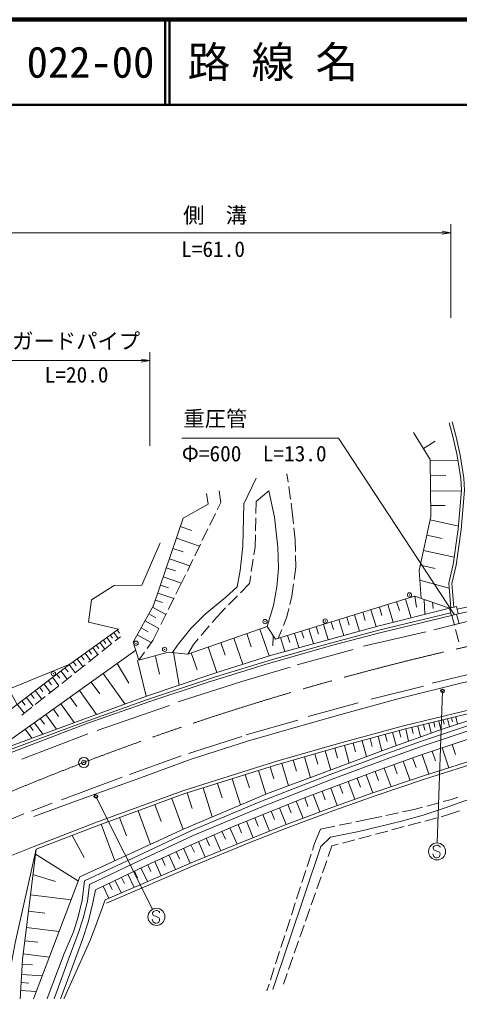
# Model space of a CAD drawing. Units: millimetres at full size, sheet at 1:1000; details may follow other scales. Extents: x 40000 to 680000, y 20000 to 380000.
# Drawn here: x 160681 to 212236, y 266038 to 380000 of the extents above; entities that cross this region are included whole.
import ezdxf
from ezdxf.enums import TextEntityAlignment as Align

# ---------------------------------------------------------------- set-up
doc = ezdxf.new("R2010")
doc.units = ezdxf.units.MM
doc.header["$LTSCALE"] = 1000
doc.header["$PDMODE"] = 32
doc.header["$PDSIZE"] = 500
doc.linetypes.add('CHAIN', pattern=[18.5, 12, -1.5, 3.5, -1.5])
for name, color, linetype, lineweight in [('M-BGD', 7, 'Continuous', 13), ('M-BMK', 2, 'CHAIN', 13), ('M-BMK-ROW', 30, 'Continuous', 13), ('M-BMK-SRVR', 3, 'Continuous', 13), ('M-STR-HTXT', 7, 'Continuous', 13), ('M-STR-STRC', 7, 'Continuous', 13), ('M-TTL', 2, 'Continuous', 140), ('M-TTL-LINE', 7, 'Continuous', 50), ('M-TTL-TXT', 7, 'Continuous', 13)]:
    doc.layers.add(name, color=color, linetype=linetype, lineweight=lineweight)
doc.styles.add('ＭＳ ゴシック', font='')
doc.styles.get('ＭＳ ゴシック').set_extended_font_data('MS Gothic')

# ---------------------------------------------------------------- blocks, each defined once
blk = doc.blocks.new('open_arrow')
at = {"color": 0, "linetype": 'Continuous', "lineweight": -2}
blk.add_lwpolyline([(7.5, 1.25), (0, 0), (7.5, -1.25)], dxfattribs=at)

msp = doc.modelspace()

# ---------------------------------------------------------------- linework, layer by layer
at = {"layer": 'M-BGD'}
for p, q in [((208004, 329698), (209390, 330545)), ((208789, 328294), (212037, 328345)), ((192154, 325754), (192019, 326747)), ((208817, 326493), (210618, 326522)), ((192424, 323772), (192222, 325258)), ((184271, 323377), (184084, 324732)), ((208846, 324693), (212447, 324749)), ((183855, 322523), (184271, 323377)), ((188369, 322064), (188397, 323478)), ((192627, 322283), (192492, 323276)), ((208872, 323002), (210563, 323028)), ((182978, 320726), (183636, 322074)), ((188330, 320064), (188359, 321564)), ((192776, 320884), (192627, 322283)), ((179519, 320546), (180879, 320086)), ((182102, 318928), (182759, 320276)), ((192977, 318988), (192828, 320387)), ((208805, 321320), (212110, 320601)), ((179059, 319186), (181779, 318265)), ((188292, 318150), (188320, 319564)), ((208415, 319528), (210207, 319138)), ((178651, 317980), (179857, 317572)), ((181225, 317130), (181883, 318478)), ((188151, 317241), (188292, 318150)), ((193007, 317638), (192977, 318988)), ((193047, 315787), (193018, 317138)), ((208025, 317736), (211608, 316957)), ((177881, 315706), (178949, 315344)), ((178243, 316774), (180654, 315958)), ((180349, 315332), (181006, 316681)), ((187844, 315265), (188074, 316747)), ((192858, 314341), (193047, 315787)), ((207649, 316008), (209377, 315632)), ((177519, 314637), (179656, 313914)), ((179714, 314030), (180130, 314883)), ((187626, 313862), (187767, 314771)), ((177201, 313699), (178140, 313381)), ((179014, 312630), (179714, 314030)), ((186583, 312794), (187626, 313862)), ((192603, 312399), (192793, 313845)), ((207590, 314256), (211032, 313310)), ((176884, 312760), (178761, 312124)), ((185186, 311362), (186234, 312436)), ((192370, 311427), (192603, 312399)), ((207005, 312374), (207198, 311082)), ((176601, 311926), (177435, 311643)), ((178120, 310841), (178791, 312183)), ((203830, 311412), (204474, 309333)), ((204870, 311733), (205191, 310694)), ((205909, 312055), (206588, 309863)), ((208091, 312004), (208185, 310264)), ((209056, 311676), (209145, 310942)), ((175840, 310302), (176644, 309856)), ((176285, 311107), (177826, 310253)), ((177225, 309053), (177896, 310394)), ((183794, 309936), (184837, 311005)), ((192019, 309968), (192253, 310940)), ((199944, 310209), (200535, 308298)), ((200899, 310505), (201195, 309549)), ((201855, 310800), (202466, 308825)), ((202842, 311106), (203148, 310118)), ((211316, 310132), (211627, 308978)), ((211898, 310277), (212204, 309142)), ((175394, 309498), (177002, 308606)), ((181953, 307768), (182924, 308911)), ((183247, 309292), (183794, 309936)), ((191596, 308934), (192019, 309968)), ((196308, 309084), (196861, 307296)), ((197202, 309360), (197478, 308467)), ((198096, 309637), (198667, 307789)), ((199020, 309923), (199306, 308999)), ((171313, 307842), (171588, 307461)), ((171719, 308135), (172241, 307411)), ((172124, 308427), (172385, 308065)), ((174486, 307861), (176123, 306954)), ((174940, 308680), (175758, 308226)), ((176302, 307206), (177002, 308605)), ((187310, 308002), (187842, 306468)), ((188844, 308534), (189936, 305387)), ((190418, 307719), (190381, 306556)), ((190983, 307436), (191406, 308471)), ((192090, 307779), (192341, 306967)), ((192901, 308030), (193420, 306354)), ((193739, 308289), (193999, 307451)), ((194577, 308548), (195113, 306818)), ((195443, 308816), (195710, 307951)), ((200966, 306515), (208304, 308228)), ((211757, 308495), (212147, 307047)), ((169678, 306662), (169980, 306243)), ((170097, 306965), (170673, 306165)), ((170340, 305900), (171514, 306834)), ((170502, 307257), (170791, 306857)), ((170908, 307550), (171457, 306788)), ((171906, 307145), (172510, 307625)), ((175624, 306249), (176302, 307206)), ((180404, 305608), (181083, 306743)), ((181083, 306743), (181629, 307386)), ((184279, 306951), (184798, 305455)), ((185776, 307470), (186840, 304401)), ((191278, 307527), (191780, 305904)), ((168379, 305725), (169013, 304846)), ((168774, 304656), (169948, 305589)), ((168819, 306043), (169136, 305603)), ((169258, 306360), (169863, 305521)), ((174656, 304883), (175334, 305841)), ((178727, 305777), (179388, 301958)), ((180797, 305744), (181486, 303758)), ((182783, 306433), (183821, 303440)), ((193224, 304334), (199767, 306141)), ((166493, 304362), (167216, 303417)), ((166974, 304712), (167322, 304230)), ((167209, 303411), (168383, 304345)), ((167456, 305060), (168122, 304137)), ((167918, 305393), (168250, 304931)), ((172112, 304480), (173509, 302210)), ((174525, 304852), (175522, 300660)), ((176625, 305334), (177105, 303234)), ((165039, 303250), (165414, 302759)), ((165530, 303626), (166266, 302662)), ((166012, 303994), (166380, 303512)), ((170493, 303322), (173043, 299754)), ((209038, 302176), (214085, 303414)), ((163546, 302110), (164311, 301108)), ((164047, 302492), (164429, 301992)), ((164548, 302875), (165298, 301893)), ((165643, 302167), (166817, 303100)), ((169096, 302323), (170094, 300926)), ((162005, 300932), (162402, 300411)), ((162525, 301330), (163305, 300309)), ((163036, 301720), (163426, 301209)), ((164077, 300922), (165252, 301856)), ((167699, 301325), (169696, 298531)), ((201864, 300329), (208009, 301825)), ((160423, 299723), (161234, 298662)), ((160954, 300129), (161359, 299598)), ((161484, 300534), (162280, 299493)), ((162512, 299678), (163686, 300611)), ((165511, 299760), (167075, 297573)), ((166605, 300542), (167387, 299449)), ((194503, 298273), (200345, 299885)), ((160946, 298433), (162120, 299367)), ((164650, 299145), (165265, 298284)), ((169794, 296654), (178268, 299567)), ((162433, 297560), (163402, 296204)), ((163111, 298044), (163596, 297367)), ((163789, 298529), (165020, 296807)), ((187235, 296123), (193288, 297852)), ((208648, 297487), (208925, 296341)), ((209221, 297625), (209360, 297052)), ((209795, 297764), (210041, 296740)), ((210306, 297887), (210430, 297375)), ((210818, 298011), (211045, 297072)), ((211304, 298128), (211417, 297658)), ((211790, 298245), (212000, 297377)), ((161366, 296797), (162129, 295729)), ((161899, 297178), (162281, 296645)), ((204377, 296414), (204798, 294866)), ((205151, 296625), (205362, 295851)), ((205927, 296831), (206274, 295393)), ((206646, 297004), (206819, 296285)), ((207365, 297177), (207674, 295894)), ((208006, 297332), (208161, 296690)), ((160961, 293289), (168672, 296264)), ((180482, 293927), (186745, 295936)), ((199784, 295165), (200065, 294130)), ((200819, 295447), (201328, 293577)), ((201754, 295701), (202008, 294766)), ((202689, 295955), (203148, 294267)), ((203533, 296185), (203762, 295341)), ((196492, 294244), (197140, 291990)), ((197619, 294568), (197943, 293441)), ((198749, 294884), (199312, 292813)), ((209027, 294231), (209412, 293073)), ((210184, 294617), (210967, 292267)), ((211359, 295009), (211751, 293834)), ((173581, 291496), (179617, 293670)), ((192748, 293168), (193125, 291856)), ((194059, 293545), (194759, 291112)), ((195276, 293894), (195625, 292678)), ((205622, 293040), (206433, 290796)), ((206744, 293446), (207150, 292323)), ((207869, 293845), (208641, 291530)), ((188668, 291942), (189535, 289179)), ((190049, 292375), (190483, 290994)), ((191436, 292791), (192191, 290168)), ((202354, 291855), (202754, 290790)), ((203422, 292245), (204217, 290045)), ((204522, 292643), (204920, 291543)), ((165620, 288521), (172708, 291154)), ((185600, 290979), (186563, 287911)), ((187134, 291461), (187615, 289927)), ((199197, 290668), (199983, 288576)), ((200243, 291061), (200636, 290015)), ((201289, 291455), (202089, 289325)), ((182193, 289910), (183262, 286503)), ((183897, 290445), (184431, 288741)), ((196124, 289513), (196506, 288496)), ((197141, 289896), (197914, 287840)), ((198169, 290282), (198555, 289254)), ((178525, 288680), (179853, 285045)), ((180347, 289331), (180926, 287485)), ((193103, 288353), (193902, 286359)), ((194101, 288753), (194479, 287747)), ((195107, 289131), (195871, 287096)), ((210316, 288303), (211300, 288571)), ((211300, 288571), (212050, 288837)), ((162084, 287181), (164530, 288116)), ((174570, 287236), (176014, 283281)), ((176548, 287958), (177270, 285980)), ((191153, 287572), (191934, 285622)), ((192128, 287963), (192519, 286988)), ((205565, 287094), (206919, 287379)), ((206919, 287379), (207903, 287647)), ((208386, 287778), (209833, 288172)), ((210844, 286737), (212212, 287237)), ((154653, 284190), (161180, 286870)), ((172418, 286450), (173204, 284298)), ((188240, 286405), (188628, 285435)), ((189210, 286794), (189988, 284851)), ((190181, 287183), (190571, 286211)), ((200080, 285937), (201766, 286293)), ((201766, 286293), (203119, 286578)), ((203608, 286681), (205076, 286991)), ((208168, 286021), (209617, 286408)), ((210100, 286538), (210844, 286737)), ((170266, 285664), (171838, 281360)), ((185336, 285232), (186170, 283319)), ((186301, 285629), (186689, 284660)), ((187270, 286017), (188047, 284076)), ((195246, 283384), (195947, 285066)), ((195947, 285066), (197634, 285422)), ((198123, 285525), (199591, 285834)), ((204303, 284987), (205752, 285375)), ((206235, 285504), (207685, 285892)), ((166854, 284352), (168275, 281766)), ((182558, 284021), (182955, 283110)), ((183469, 284418), (184283, 282551)), ((184402, 284825), (184809, 283891)), ((198507, 283437), (199956, 283825)), ((200439, 283954), (201888, 284342)), ((202371, 284471), (203820, 284858)), ((159568, 281902), (162488, 283094)), ((179895, 282832), (180698, 281084)), ((180769, 283234), (181170, 282360)), ((181647, 283624), (182441, 281802)), ((194997, 282611), (195246, 283384)), ((196839, 281854), (197279, 283109)), ((197279, 283109), (198024, 283308)), ((162563, 282163), (167579, 278989)), ((177355, 281663), (177738, 280830)), ((178188, 282047), (178973, 280340)), ((179042, 282439), (179434, 281586)), ((194382, 280708), (194843, 282135)), ((174909, 280525), (175683, 278921)), ((175712, 280908), (176084, 280099)), ((176521, 281280), (177288, 279613)), ((196177, 279966), (196674, 281382)), ((162266, 279775), (164887, 278938)), ((172632, 279426), (172988, 278688)), ((173370, 279782), (174112, 278243)), ((174140, 280153), (174511, 279384)), ((193767, 278805), (194228, 280232)), ((195516, 278079), (196012, 279494)), ((170477, 278387), (171160, 276970)), ((171185, 278728), (171527, 278020)), ((171893, 279070), (172606, 277593)), ((193152, 276902), (193613, 278329)), ((161970, 277387), (166746, 276794)), ((194854, 276192), (195350, 277607)), ((192537, 274999), (192998, 276426)), ((161732, 275467), (163651, 275229)), ((194192, 274304), (194688, 275720)), ((161494, 273548), (165333, 273071)), ((191922, 273096), (192383, 274523)), ((193530, 272417), (194026, 273832)), ((191307, 271192), (191768, 272620)), ((161302, 272004), (162845, 271813)), ((192868, 270530), (193365, 271945)), ((161110, 270461), (164197, 270078)), ((190691, 269289), (191153, 270717)), ((160994, 269245), (162215, 269171)), ((192207, 268642), (192703, 270058)), ((160920, 268024), (163361, 267876)), ((190076, 267386), (190538, 268814)), ((191601, 266915), (192041, 268170)), ((160864, 267094), (161794, 267037)), ((189673, 266138), (189923, 266911)), ((160807, 266163), (162668, 266051))]:
    msp.add_line(p, q, dxfattribs=at)
for points in [[(211549, 311045), (211342, 313871), (211827, 316020), (212428, 320196), (212805, 324827), (212724, 326208), (212300, 328929), (211844, 331050), (211374, 332819)], [(211200, 311019), (210989, 313897), (211483, 316083), (212080, 320235), (212454, 324831), (212376, 326171), (211955, 328866), (211504, 330969), (211036, 332729)], [(207723, 312129), (207517, 315405), (208892, 321722), (208787, 328417), (206859, 331571)], [(188420, 326232), (186972, 323195), (186855, 318264), (186528, 315413), (186177, 313497), (184869, 312282), (182438, 310272), (180756, 308590), (179214, 306650), (178613, 305789)], [(182607, 324419), (182770, 323157), (179849, 321521), (176385, 311286), (174001, 306986), (174656, 304883), (178091, 305841), (180404, 305608), (189705, 308832), (190663, 307337), (206974, 312384), (211076, 310988)], [(188397, 323478), (189904, 324740), (190570, 321655), (190956, 318150), (191026, 315626), (190816, 313488), (190430, 311280), (189705, 308832)], [(166575, 304424), (172277, 308537), (168771, 309355), (169122, 311972), (171786, 313654), (175011, 313678), (177184, 318655)], [(211964, 310861), (217278, 312014), (224798, 313434), (232409, 314775), (236772, 315454), (241059, 316071), (245287, 316555), (248012, 316882)], [(212081, 310323), (217388, 311475), (224897, 312893), (232499, 314232), (236853, 314910), (241130, 315525), (245351, 316008), (248078, 316336)], [(162365, 286554), (166922, 288237), (174843, 291111), (180802, 293284), (187415, 295411), (192813, 296953), (198749, 298635), (205151, 300411), (212396, 302187), (221299, 304174), (230295, 305973), (237142, 307188), (242984, 308029), (250322, 309128), (256724, 309805), (266446, 310717), (274297, 311184), (278690, 311394), (285163, 311581), (293646, 311558), (301100, 311464), (307760, 311301), (314817, 310880), (317006, 310761)], [(159025, 293788), (168591, 297456), (175952, 300050), (182682, 302270), (189458, 304396), (197217, 306616), (202755, 308042), (211292, 310126)], [(159202, 294639), (167033, 297557), (175570, 300678), (183561, 303357), (190190, 305468), (196242, 307127), (202669, 308880), (211076, 310988)], [(159324, 294311), (167154, 297229), (175672, 300265), (183649, 302922), (190316, 304972), (196271, 306654), (202762, 308421), (211212, 310445)], [(209239, 308447), (213756, 309592), (219785, 310853)], [(174296, 306041), (158567, 294796), (159025, 293788)], [(157443, 297447), (160406, 299680), (159448, 301480), (166575, 304424), (160406, 299680)], [(162488, 283094), (169825, 285929), (179936, 289621), (190561, 292955), (198038, 295105), (205656, 297177), (212760, 298890), (219474, 300402), (224039, 301321), (229040, 302255), (234671, 303284), (243037, 304520)], [(162632, 282721), (169966, 285555), (180064, 289242), (190676, 292572), (198146, 294720), (205756, 296789), (212851, 298501), (219558, 300010), (224115, 300928), (229112, 301862), (234737, 302889), (243096, 304124)], [(179265, 299987), (186743, 302387), (192383, 304069)], [(214474, 297623), (207782, 295403), (203845, 293991), (197095, 291488), (188838, 288268), (180768, 284872), (174537, 281954), (168311, 279004), (168046, 276745), (167547, 274798), (167002, 273053), (165927, 270483), (162593, 261712), (160817, 256007)], [(160852, 259136), (161915, 264067), (167769, 279490), (179967, 285098), (189747, 289269), (196897, 291898), (203557, 294422), (210322, 296840), (214531, 298188)], [(222909, 295743), (220183, 297768), (213702, 295790), (207627, 293764), (202626, 291957), (194089, 288748), (185630, 285360), (181073, 283374), (175535, 280826), (169576, 277952), (169296, 276457), (168711, 274190), (168057, 272134), (166024, 266642), (163585, 260088)], [(214663, 297053), (207977, 294836), (204051, 293427), (197308, 290927), (189063, 287712), (181012, 284324), (174792, 281411), (168868, 278604), (168637, 276635), (168125, 274634), (167566, 272847), (166544, 270157), (163328, 261312), (161297, 255566)], [(170729, 276784), (181057, 281239), (187320, 283786), (191713, 285539), (196831, 287455), (202089, 289325), (208024, 291334), (215175, 293601), (220058, 295011), (222909, 295743)], [(170887, 276417), (181212, 280870), (187469, 283415), (191857, 285166), (196968, 287079), (202220, 288947), (208149, 290954), (215291, 293218), (220164, 294625), (223009, 295356)], [(223009, 295356), (223541, 295457), (224850, 294647), (224507, 293697), (224164, 293510), (222980, 292746), (220355, 291352), (217504, 290137), (214490, 288992), (210564, 287566), (207970, 286725), (205446, 286024), (202876, 285393), (200422, 284809), (197127, 284131), (195982, 283056), (190374, 266278)], [(162575, 257850), (165917, 265258), (168906, 271939), (169529, 273481), (170729, 276784)]]:
    msp.add_lwpolyline(points, dxfattribs=at)
for points in [[(211292, 310126), (212081, 310323), (211865, 311186), (211076, 310988)], [(162632, 282721), (160186, 271755), (159590, 268600), (159345, 266532), (159310, 264499), (159485, 262571), (159941, 261029), (160852, 259136), (160747, 265165), (161027, 269792)]]:
    msp.add_lwpolyline(points, close=True, dxfattribs=at)
at = {"layer": 'M-BGD', "lineweight": 25}
for centre in [(210249, 301275), (169641, 288911)]:
    msp.add_circle(centre, 200, dxfattribs=at)
at = {"layer": 'M-BMK'}
for centre, radius, start, end in [((285911, -15397), 330000, 93.59777, 110.89496), ((312780, -80061), 400000, 111.18694, 125.58285)]:
    msp.add_arc(centre, radius, start, end, dxfattribs=at)
at = {"layer": 'M-BMK-ROW'}
for centre in [(206358, 312534), (189461, 309411), (196501, 309468), (174347, 306877), (177688, 306156), (164654, 303307)]:
    msp.add_circle(centre, 250, dxfattribs=at)
for p in [(206358, 312534), (189461, 309411), (196501, 309468), (174347, 306877), (177688, 306156), (164654, 303307)]:
    msp.add_point(p, dxfattribs=at)
at = {"layer": 'M-BMK-SRVR'}
msp.add_circle((168215, 292901), 600, dxfattribs=at)
msp.add_point((168215, 292901), dxfattribs=at)
at = {"layer": 'M-STR-HTXT'}
for p, q in [((211212, 345000), (211212, 356000)), ((155266, 355000), (211212, 355000)), ((175952, 330000), (175952, 341000)), ((159025, 340000), (175952, 340000)), ((179691, 330925), (198060, 330925)), ((198060, 330925), (211649, 310215))]:
    msp.add_line(p, q, dxfattribs=at)
at = {"layer": 'M-STR-STRC'}
for p, q in [((210249, 301275), (209606, 283462)), ((169641, 288911), (176276, 275691)), ((209143, 282948), (209127, 282834)), ((209127, 282834), (209212, 282652)), ((209271, 283087), (209143, 282948)), ((209212, 282652), (209363, 282579)), ((209402, 283180), (209271, 283087)), ((209568, 283213), (209402, 283180)), ((209684, 283197), (209568, 283213)), ((209828, 283124), (209684, 283197)), ((209938, 283050), (209828, 283124)), ((209972, 282938), (209938, 283050)), ((209129, 282060), (209090, 282170)), ((209213, 281882), (209129, 282060)), ((209316, 281808), (209213, 281882)), ((209462, 281733), (209316, 281808)), ((209363, 282579), (209895, 282390)), ((209583, 281716), (209462, 281733)), ((209750, 281745), (209583, 281716)), ((209875, 281841), (209750, 281745)), ((209946, 281990), (209875, 281841)), ((209895, 282390), (209976, 282218)), ((209976, 282218), (209946, 281990)), ((176273, 275286), (176257, 275173)), ((176257, 275173), (176343, 274990)), ((176401, 275425), (176273, 275286)), ((176343, 274990), (176494, 274917)), ((176533, 275518), (176401, 275425)), ((176494, 274917), (177026, 274728)), ((176699, 275551), (176533, 275518)), ((176814, 275535), (176699, 275551)), ((176959, 275462), (176814, 275535)), ((177068, 275388), (176959, 275462)), ((177026, 274728), (177106, 274556)), ((177103, 275276), (177068, 275388)), ((176259, 274398), (176220, 274508)), ((176343, 274220), (176259, 274398)), ((176447, 274147), (176343, 274220)), ((176593, 274072), (176447, 274147)), ((176713, 274055), (176593, 274072)), ((176881, 274083), (176713, 274055)), ((177005, 274179), (176881, 274083)), ((177076, 274328), (177005, 274179)), ((177106, 274556), (177076, 274328))]:
    msp.add_line(p, q, dxfattribs=at)
for centre in [(209600, 282462), (176730, 274800)]:
    msp.add_circle(centre, 1000, dxfattribs=at)
at = {"layer": 'M-TTL'}
msp.add_line((680000, 380000), (40000, 380000), dxfattribs=at)
at = {"layer": 'M-TTL-LINE'}
for p, q in [((177750, 380000), (177750, 370000)), ((178250, 380000), (178250, 370000)), ((40000, 370000), (680000, 370000))]:
    msp.add_line(p, q, dxfattribs=at)

# ---------------------------------------------------------------- block references
at = {"layer": 'M-STR-HTXT', "xscale": 133, "yscale": 133, "rotation": 180}
for p in [(211212, 355000), (175952, 340000)]:
    msp.add_blockref('open_arrow', p, dxfattribs=at)

# ---------------------------------------------------------------- texts
at = {"layer": 'M-STR-HTXT', "style": 'ＭＳ ゴシック'}
for s, p in [('側\u3000溝', (183600, 357048)), ('ガードパイプ', (167321, 342300))]:
    msp.add_text(s, height=1833, dxfattribs=at).set_placement(p, align=Align.MIDDLE_CENTER)
for s, p in [('L=61.0', (183364, 351606)), ('L=20.0', (167373, 336885))]:
    msp.add_text(s, height=1833, dxfattribs=at).set_placement(p, align=Align.BOTTOM_CENTER)
msp.add_text('重圧管', height=1833, dxfattribs=at).set_placement((187385, 331735), align=Align.BOTTOM_RIGHT)
msp.add_text('Φ=600\u3000L=13.0', height=1833, dxfattribs=at).set_placement((179691, 327642), align=Align.BOTTOM_LEFT)
at = {"layer": 'M-TTL-TXT', "style": 'ＭＳ ゴシック'}
for s, p in [('路 線 名', (180380, 375000)), ('022-00', (161521, 375000))]:
    msp.add_text(s, height=3666, dxfattribs=at).set_placement(p, align=Align.MIDDLE_LEFT)

doc.saveas('drawing.dxf')
